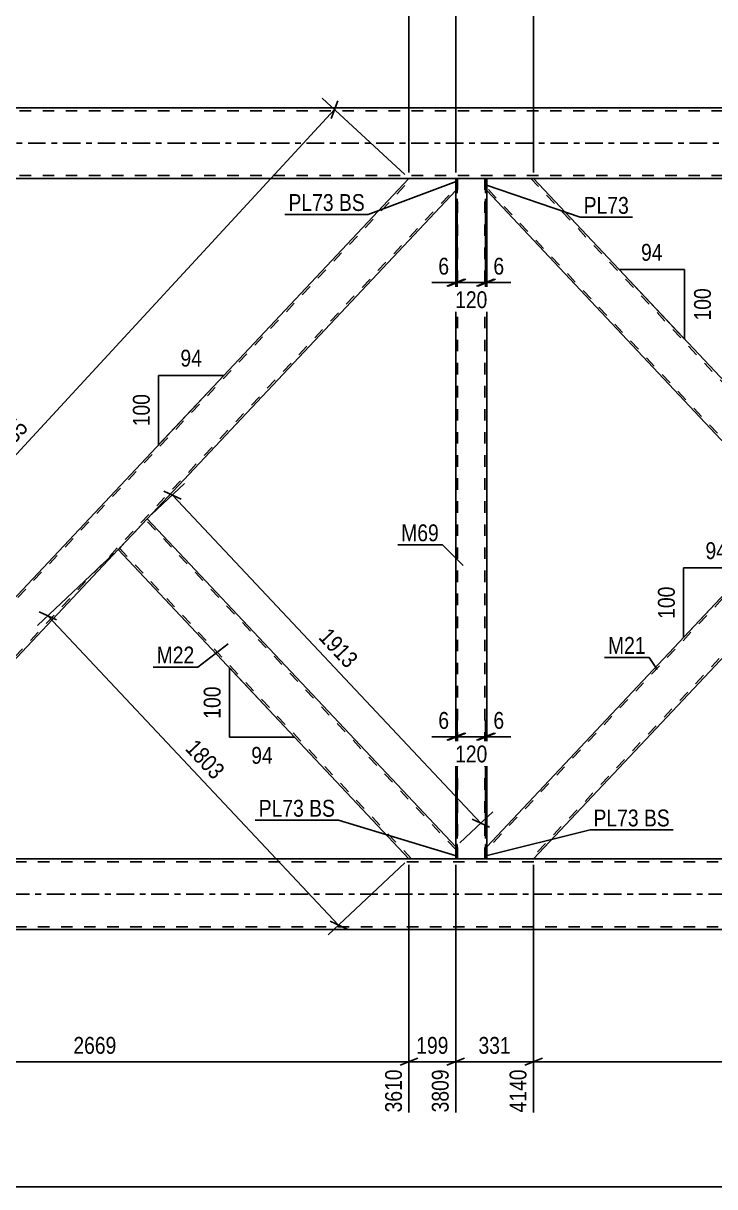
# Model space of a CAD drawing. Header units: millimetres. Extents: x -95 to 746, y -460 to 134.
# Drawn here: x 22.9 to 140.4, y -177.3 to 20.4 of the extents above; entities that cross this region are included whole.
import ezdxf

# ---------------------------------------------------------------- set-up
doc = ezdxf.new("R2010")
doc.units = ezdxf.units.MM
doc.linetypes.add('DXK_LINE_DOT2', pattern=[3.9198, 1.9599, -1.9599])
doc.linetypes.add('DXK_LINE_DOT3', pattern=[5.9187, 2.979, -0.9799, 0.9799, -0.9799])
doc.styles.add('Arial Narrow', font='ARIALN.TTF', dxfattribs={"height": 0.2})

# ---------------------------------------------------------------- blocks, each defined once
blk = doc.blocks.new('Part-389780219-1388 - 1176')
at = {"color": 2, "linetype": 'Continuous'}
for p, q in [((-18.36, -119.54), (88.42, -6)), ((96.36, -6), (88.44, -6)), ((96.36, -8.06), (43.94, -63.8)), ((-10.41, -121.6), (39, -69.05)), ((-18.36, -121.6), (-18.36, -119.54)), ((-10.44, -121.6), (-18.36, -121.6))]:
    blk.add_line(p, q, dxfattribs=at)
at = {"color": 7, "linetype": 'DXK_LINE_DOT2'}
for p, q in [((-18.36, -120.01), (88.86, -6)), ((-10.85, -121.6), (96.36, -7.6)), ((88.42, -6), (88.44, -6)), ((88.44, -6), (88.42, -6)), ((96.36, -6), (96.36, -8.06)), ((39, -69.05), (43.94, -63.8)), ((-10.41, -121.6), (-10.44, -121.6)), ((-10.44, -121.6), (-10.41, -121.6))]:
    blk.add_line(p, q, dxfattribs=at)
blk = doc.blocks.new('Part-389780219-1394 - 1176')
at = {"color": 2, "linetype": 'Continuous'}
for p, q in [((109.56, -6), (101.64, -6)), ((159, -58.55), (109.59, -6)), ((154.06, -63.8), (101.64, -8.06)), ((158.56, -59.01), (154.06, -63.8)), ((158.87, -58.68), (158.56, -59.01)), ((159, -58.55), (158.87, -58.68))]:
    blk.add_line(p, q, dxfattribs=at)
at = {"color": 7, "linetype": 'DXK_LINE_DOT2'}
for p, q in [((101.64, -6), (101.64, -6)), ((101.64, -8.06), (101.64, -6)), ((101.64, -6), (101.64, -6)), ((101.64, -6), (101.64, -6)), ((101.64, -6), (101.64, -6)), ((154.28, -63.57), (101.64, -7.6)), ((158.78, -58.78), (109.15, -6)), ((109.59, -6), (109.56, -6)), ((109.59, -6), (109.56, -6)), ((101.64, -8.06), (101.64, -8.06)), ((101.64, -8.06), (101.64, -8.06)), ((158.73, -58.83), (158.56, -59.01)), ((158.87, -58.68), (158.78, -58.78)), ((154.28, -63.57), (154.3, -63.55))]:
    blk.add_line(p, q, dxfattribs=at)
blk = doc.blocks.new('Part-389780219-1395 - 1176')
at = {"color": 7, "linetype": 'DXK_LINE_DOT2'}
for p, q in [((208.86, -6), (101.64, -120.01)), ((216.36, -7.6), (109.15, -121.6)), ((208.44, -6), (208.42, -6)), ((209.3, -6), (216.36, -6)), ((216.36, -6), (212.5, -6)), ((216.36, -6), (216.36, -8.06)), ((159, -58.55), (154.06, -63.8)), ((163.94, -63.8), (159, -69.05)), ((101.64, -121.6), (101.64, -119.54)), ((101.64, -119.54), (101.64, -119.54)), ((101.64, -121.6), (101.64, -121.6)), ((101.64, -121.6), (101.64, -121.6)), ((109.04, -121.6), (108.71, -121.6)), ((109.33, -121.6), (109.15, -121.6)), ((109.56, -121.6), (109.59, -121.6)), ((109.59, -121.6), (109.56, -121.6))]:
    blk.add_line(p, q, dxfattribs=at)
at = {"color": 2, "linetype": 'Continuous'}
for p, q in [((208.42, -6), (159, -58.55)), ((212.5, -6), (208.44, -6)), ((216.36, -8.06), (163.94, -63.8)), ((154.06, -63.8), (101.64, -119.54)), ((159, -69.05), (109.59, -121.6)), ((108.71, -121.6), (101.64, -121.6)), ((109.33, -121.6), (108.71, -121.6)), ((109.56, -121.6), (109.33, -121.6))]:
    blk.add_line(p, q, dxfattribs=at)
blk = doc.blocks.new('Part-389780219-1409 - 1176')
at = {"color": 7, "linetype": 'DXK_LINE_DOT2'}
for p, q in [((101.64, -6), (96.36, -6)), ((96.36, -8.46), (96.36, -6)), ((96.68, -121.6), (96.68, -6)), ((101.32, -121.6), (101.32, -6)), ((101.64, -8.46), (101.64, -6)), ((96.36, -121.6), (96.36, -119.14)), ((101.64, -121.6), (101.64, -119.14)), ((96.36, -121.6), (101.64, -121.6))]:
    blk.add_line(p, q, dxfattribs=at)
at = {"color": 2, "linetype": 'Continuous'}
for p, q in [((96.36, -119.14), (96.36, -8.46)), ((101.64, -119.14), (101.64, -8.46))]:
    blk.add_line(p, q, dxfattribs=at)
blk = doc.blocks.new('Part-389780219-1595 - 1176')
at = {"color": 7, "linetype": 'DXK_LINE_DOT2'}
for p, q in [((101.4, -6), (101.64, -6)), ((101.4, -6), (101.4, -8.46)), ((101.64, -6), (101.64, -8.46)), ((101.4, -8.46), (101.64, -8.46))]:
    blk.add_line(p, q, dxfattribs=at)
blk = doc.blocks.new('Part-389780219-1424 - 1176')
at = {"color": 2, "linetype": 'Continuous'}
for p, q in [((39.44, -68.59), (43.94, -63.8)), ((96.36, -119.54), (43.94, -63.8)), ((39, -69.05), (39.13, -68.92)), ((39, -69.05), (88.42, -121.6)), ((39.13, -68.92), (39.44, -68.59)), ((88.44, -121.6), (96.36, -121.6))]:
    blk.add_line(p, q, dxfattribs=at)
at = {"color": 7, "linetype": 'DXK_LINE_DOT2'}
for p, q in [((96.36, -120.01), (43.72, -64.03)), ((39.36, -68.68), (39.13, -68.92)), ((39.22, -68.82), (39.24, -68.8)), ((88.86, -121.6), (39.22, -68.82)), ((39.27, -68.77), (39.44, -68.59)), ((96.36, -121.6), (96.36, -119.54)), ((88.42, -121.6), (88.44, -121.6)), ((88.44, -121.6), (88.42, -121.6))]:
    blk.add_line(p, q, dxfattribs=at)
blk = doc.blocks.new('Part-389780219-1593 - 1176')
at = {"color": 2, "linetype": 'Continuous'}
for p, q in [((96.6, -119.14), (96.36, -119.14)), ((96.36, -119.14), (96.36, -121.6)), ((96.6, -119.14), (96.6, -121.6)), ((96.6, -121.6), (96.36, -121.6))]:
    blk.add_line(p, q, dxfattribs=at)
blk = doc.blocks.new('Part-389780219-1493 - 1176')
at = {"color": 2, "linetype": 'Continuous'}
for p, q in [((217, 6), (0, 6)), ((88.44, -6), (0, -6)), ((101.4, -6), (96.6, -6)), ((208.44, -6), (109.56, -6))]:
    blk.add_line(p, q, dxfattribs=at)
at = {"color": 7, "linetype": 'DXK_LINE_DOT2'}
for p, q in [((718, 5.52), (0, 5.52)), ((718, -5.52), (0, -5.52)), ((96.6, -6), (88.44, -6)), ((109.56, -6), (101.4, -6))]:
    blk.add_line(p, q, dxfattribs=at)
at = {"color": 7, "linetype": 'DXK_LINE_DOT3'}
blk.add_line((0, 0), (718, 0), dxfattribs=at)
blk = doc.blocks.new('Part-389780219-1494 - 1176')
at = {"color": 7, "linetype": 'DXK_LINE_DOT2'}
for p, q in [((678, -122.08), (-56, -122.08)), ((678, -121.6), (-18.36, -121.6)), ((96.6, -121.6), (88.44, -121.6)), ((109.56, -121.6), (101.4, -121.6)), ((678, -133.12), (-56, -133.12)), ((678, -133.6), (-36.75, -133.6))]:
    blk.add_line(p, q, dxfattribs=at)
at = {"color": 2, "linetype": 'Continuous'}
for p, q in [((88.44, -121.6), (-10.44, -121.6)), ((101.4, -121.6), (96.6, -121.6)), ((208.44, -121.6), (109.56, -121.6)), ((212.5, -133.6), (-8.84, -133.6))]:
    blk.add_line(p, q, dxfattribs=at)
at = {"color": 7, "linetype": 'DXK_LINE_DOT3'}
blk.add_line((-56, -127.6), (678, -127.6), dxfattribs=at)
blk = doc.blocks.new('Part-389780219-1591 - 1176')
at = {"color": 7, "linetype": 'DXK_LINE_DOT2'}
for p, q in [((101.4, -121.6), (101.4, -119.14)), ((101.64, -119.14), (101.4, -119.14)), ((101.64, -121.6), (101.64, -119.14)), ((101.64, -121.6), (101.4, -121.6))]:
    blk.add_line(p, q, dxfattribs=at)
blk = doc.blocks.new('Part-389780219-1592 - 1176')
at = {"color": 2, "linetype": 'Continuous'}
for p, q in [((101.64, -119.14), (101.4, -119.14)), ((101.4, -119.14), (101.4, -121.6)), ((101.64, -119.14), (101.64, -121.6)), ((101.64, -121.6), (101.4, -121.6))]:
    blk.add_line(p, q, dxfattribs=at)
blk = doc.blocks.new('Part-389780219-1594 - 1176')
at = {"color": 7, "linetype": 'DXK_LINE_DOT2'}
for p, q in [((96.36, -121.6), (96.36, -119.14)), ((96.6, -119.14), (96.36, -119.14)), ((96.6, -121.6), (96.6, -119.14)), ((96.6, -121.6), (96.36, -121.6))]:
    blk.add_line(p, q, dxfattribs=at)
blk = doc.blocks.new('Part-389780219-1596 - 1176')
at = {"color": 2, "linetype": 'Continuous'}
for p, q in [((101.64, -6), (101.4, -6)), ((101.4, -6), (101.4, -8.46)), ((101.64, -8.46), (101.64, -6)), ((101.4, -8.46), (101.64, -8.46))]:
    blk.add_line(p, q, dxfattribs=at)
blk = doc.blocks.new('Part-389780219-1597 - 1176')
at = {"color": 2, "linetype": 'Continuous'}
for p, q in [((96.6, -6), (96.36, -6)), ((96.36, -6), (96.36, -8.46)), ((96.6, -8.46), (96.6, -6)), ((96.36, -8.46), (96.6, -8.46))]:
    blk.add_line(p, q, dxfattribs=at)
blk = doc.blocks.new('Part-389780219-1598 - 1176')
at = {"color": 7, "linetype": 'DXK_LINE_DOT2'}
for p, q in [((96.36, -6), (96.6, -6)), ((96.36, -6), (96.36, -8.46)), ((96.6, -6), (96.6, -8.46)), ((96.36, -8.46), (96.6, -8.46))]:
    blk.add_line(p, q, dxfattribs=at)
blk = doc.blocks.new('AngleDimension-389780219-20881 - 1176')
at = {"color": 7, "linetype": 'Continuous'}
for p, q in [((135.1, -72.16), (146.19, -72.16)), ((135.1, -83.96), (146.19, -72.16)), ((135.1, -83.96), (135.1, -72.16)), ((145.82, -72.56), (146.19, -72.16))]:
    blk.add_line(p, q, dxfattribs=at)
at = {"color": 0}
for points in [[(143.07, -71.26), (143.07, -67.06), (138.22, -67.06), (138.22, -71.26)], [(134.2, -74.72), (130, -74.72), (130, -81.41), (134.2, -81.41)]]:
    blk.add_wipeout(points, dxfattribs=at)
at = {"color": 3, "style": 'Arial Narrow'}
blk.add_text('94', height=2.863, dxfattribs=at).set_placement((138.82, -70.66))
blk.add_text('100', height=2.863, rotation=90.0002, dxfattribs=at).set_placement((133.6, -80.81))
blk = doc.blocks.new('StraightDimension-389780219-20391 - 1176')
at = {"color": 7, "linetype": 'Continuous'}
for p, q in [((96.36, -118.14), (96.36, -98)), ((96.6, -118.14), (96.6, -98)), ((94.86, -101.45), (97.86, -100.25)), ((98.1, -100.25), (95.1, -101.45)), ((96.36, -100.85), (96.6, -100.85))]:
    blk.add_line(p, q, dxfattribs=at)
at = {"color": 0}
blk.add_wipeout([(95.84, -100.1), (95.84, -95.9), (92.81, -95.9), (92.81, -100.1)], dxfattribs=at)
at = {"color": 7, "linetype": 'Continuous'}
blk.add_line((96.36, -100.85), (92.28, -100.85), dxfattribs=at)
blk.add_line((96.36, -100.85), (92.28, -100.85), dxfattribs=at)
at = {"color": 3, "style": 'Arial Narrow'}
blk.add_text('6', height=2.86, dxfattribs=at).set_placement((93.41, -99.5))
blk = doc.blocks.new('StraightDimension-389780219-20449 - 1176')
at = {"color": 7, "linetype": 'Continuous'}
for p, q in [((38.27, -69.74), (25.3, -81.94)), ((28.51, -80.98), (25.58, -79.62)), ((27.05, -80.3), (76.46, -132.84)), ((87.69, -122.29), (74.71, -134.49)), ((75, -132.16), (77.93, -133.52))]:
    blk.add_line(p, q, dxfattribs=at)
at = {"color": 0}
blk.add_wipeout([(55.22, -109.16), (58.28, -106.28), (52.44, -100.08), (49.38, -102.96)], dxfattribs=at)
at = {"color": 3, "style": 'Arial Narrow'}
blk.add_text('1803', height=2.863, rotation=-46.7591, dxfattribs=at).set_placement((50.23, -102.98))
blk = doc.blocks.new('StraightDimension-389780219-29133 - 1176')
at = {"color": 7, "linetype": 'Continuous'}
for p, q in [((96.36, -5), (96.36, 38.36)), ((88.42, -5), (88.42, 33.86)), ((86.92, 24.65), (89.92, 25.85)), ((97.86, 25.85), (94.86, 24.65)), ((88.42, 25.25), (96.36, 25.25))]:
    blk.add_line(p, q, dxfattribs=at)
at = {"color": 0}
blk.add_wipeout([(95.73, 26), (95.73, 30.2), (89.05, 30.2), (89.05, 26)], dxfattribs=at)
at = {"color": 0, "linetype": 'Continuous'}
blk.add_wipeout([(95.76, 38.96), (91.56, 38.96), (91.56, 30.45), (95.76, 30.45)], dxfattribs=at)
at = {"color": 3, "linetype": 'Continuous', "style": 'Arial Narrow'}
blk.add_text('2409', height=2.863, rotation=90.0002, dxfattribs=at).set_placement((95.16, 31.05))
at = {"color": 3, "style": 'Arial Narrow'}
blk.add_text('199', height=2.863, dxfattribs=at).set_placement((89.65, 26.6))
blk = doc.blocks.new('StraightDimension-389780219-21369 - 1176')
at = {"color": 7, "linetype": 'Continuous'}
blk.add_line((-57, -177.3), (719, -177.3), dxfattribs=at)
blk = doc.blocks.new('StraightDimension-389780219-20259 - 1176')
at = {"color": 7, "linetype": 'Continuous'}
for p, q in [((101.4, -9.46), (101.4, -26.08)), ((101.64, -9.46), (101.64, -26.08)), ((99.9, -24.28), (102.9, -23.08)), ((103.14, -23.08), (100.14, -24.28)), ((101.4, -23.68), (101.64, -23.68))]:
    blk.add_line(p, q, dxfattribs=at)
at = {"color": 0}
blk.add_wipeout([(105.2, -22.93), (105.2, -18.73), (102.17, -18.73), (102.17, -22.93)], dxfattribs=at)
at = {"color": 7, "linetype": 'Continuous'}
blk.add_line((101.64, -23.68), (105.72, -23.68), dxfattribs=at)
blk.add_line((101.64, -23.68), (105.72, -23.68), dxfattribs=at)
at = {"color": 3, "style": 'Arial Narrow'}
blk.add_text('6', height=2.86, dxfattribs=at).set_placement((102.77, -22.33))
blk = doc.blocks.new('StraightDimension-389780219-20261 - 1176')
at = {"color": 7, "linetype": 'Continuous'}
for p, q in [((96.36, -9.46), (96.36, -26.08)), ((96.6, -9.46), (96.6, -26.08)), ((94.86, -24.28), (97.86, -23.08)), ((98.1, -23.08), (95.1, -24.28)), ((96.36, -23.68), (96.6, -23.68))]:
    blk.add_line(p, q, dxfattribs=at)
at = {"color": 0}
blk.add_wipeout([(95.84, -22.93), (95.84, -18.73), (92.81, -18.73), (92.81, -22.93)], dxfattribs=at)
at = {"color": 7, "linetype": 'Continuous'}
blk.add_line((96.36, -23.68), (92.28, -23.68), dxfattribs=at)
blk.add_line((96.36, -23.68), (92.28, -23.68), dxfattribs=at)
at = {"color": 3, "style": 'Arial Narrow'}
blk.add_text('6', height=2.86, dxfattribs=at).set_placement((93.41, -22.33))
blk = doc.blocks.new('StraightDimension-389780219-20260 - 1176')
at = {"color": 7, "linetype": 'Continuous'}
for p, q in [((96.6, -9.46), (96.6, -26.53)), ((101.4, -9.46), (101.4, -26.53)), ((95.1, -24.28), (98.1, -23.08)), ((96.6, -23.68), (101.4, -23.68)), ((102.9, -23.08), (99.9, -24.28))]:
    blk.add_line(p, q, dxfattribs=at)
at = {"color": 0}
blk.add_wipeout([(102.34, -28.63), (102.34, -24.43), (95.66, -24.43), (95.66, -28.63)], dxfattribs=at)
at = {"color": 3, "style": 'Arial Narrow'}
blk.add_text('120', height=2.863, dxfattribs=at).set_placement((96.26, -28.03))
blk = doc.blocks.new('AngleDimension-389780219-20190 - 1176')
at = {"color": 7, "linetype": 'Continuous'}
for p, q in [((45.85, -39.46), (56.95, -39.46)), ((45.85, -51.26), (56.95, -39.46)), ((45.85, -51.26), (45.85, -39.46)), ((50.98, -45.81), (56.95, -39.46))]:
    blk.add_line(p, q, dxfattribs=at)
at = {"color": 0}
for points in [[(53.83, -38.56), (53.83, -34.36), (48.97, -34.36), (48.97, -38.56)], [(44.95, -42.02), (40.75, -42.02), (40.75, -48.7), (44.95, -48.7)]]:
    blk.add_wipeout(points, dxfattribs=at)
at = {"color": 3, "style": 'Arial Narrow'}
blk.add_text('94', height=2.863, dxfattribs=at).set_placement((49.57, -37.96))
blk.add_text('100', height=2.863, rotation=90.0002, dxfattribs=at).set_placement((44.35, -48.1))
blk = doc.blocks.new('StraightDimension-389780219-20027 - 1176')
at = {"color": 7, "linetype": 'Continuous'}
for p, q in [((87.7, -5.32), (73.66, 7.65)), ((75.18, 4.21), (76.33, 7.22)), ((-31.04, -109.88), (75.76, 5.72)), ((-19.09, -120.92), (-33.13, -107.95)), ((-30.46, -108.38), (-31.62, -111.39))]:
    blk.add_line(p, q, dxfattribs=at)
at = {"color": 0}
blk.add_wipeout([(24.7, -48.45), (21.61, -45.6), (15.83, -51.85), (18.92, -54.7)], dxfattribs=at)
at = {"color": 3, "style": 'Arial Narrow'}
blk.add_text('3935', height=2.863, rotation=47.269, dxfattribs=at).set_placement((18.89, -53.85))
blk = doc.blocks.new('StraightDimension-389780219-20241 - 1176')
at = {"color": 7, "linetype": 'Continuous'}
for p, q in [((44.67, -63.11), (50.28, -57.84)), ((49.67, -60.47), (46.74, -59.11)), ((48.21, -59.79), (100.62, -115.53)), ((97.09, -118.85), (102.7, -113.58)), ((99.16, -114.85), (102.09, -116.21))]:
    blk.add_line(p, q, dxfattribs=at)
at = {"color": 0}
blk.add_wipeout([(77.88, -90.25), (80.94, -87.37), (75.11, -81.17), (72.05, -84.05)], dxfattribs=at)
at = {"color": 3, "style": 'Arial Narrow'}
blk.add_text('1913', height=2.863, rotation=-46.7591, dxfattribs=at).set_placement((72.89, -84.07))
blk = doc.blocks.new('StraightDimension-389780219-20389 - 1176')
at = {"color": 7, "linetype": 'Continuous'}
for p, q in [((101.4, -118.14), (101.4, -98)), ((101.64, -118.14), (101.64, -98)), ((99.9, -101.45), (102.9, -100.25)), ((103.14, -100.25), (100.14, -101.45)), ((101.4, -100.85), (101.64, -100.85))]:
    blk.add_line(p, q, dxfattribs=at)
at = {"color": 0}
blk.add_wipeout([(105.2, -100.1), (105.2, -95.9), (102.17, -95.9), (102.17, -100.1)], dxfattribs=at)
at = {"color": 7, "linetype": 'Continuous'}
blk.add_line((101.64, -100.85), (105.72, -100.85), dxfattribs=at)
blk.add_line((101.64, -100.85), (105.72, -100.85), dxfattribs=at)
at = {"color": 3, "style": 'Arial Narrow'}
blk.add_text('6', height=2.86, dxfattribs=at).set_placement((102.77, -99.5))
blk = doc.blocks.new('StraightDimension-389780219-20390 - 1176')
at = {"color": 7, "linetype": 'Continuous'}
for p, q in [((96.6, -118.14), (96.6, -98.45)), ((101.4, -118.14), (101.4, -98.45)), ((95.1, -101.45), (98.1, -100.25)), ((102.9, -100.25), (99.9, -101.45)), ((96.6, -100.85), (101.4, -100.85))]:
    blk.add_line(p, q, dxfattribs=at)
at = {"color": 0}
blk.add_wipeout([(102.34, -105.8), (102.34, -101.6), (95.66, -101.6), (95.66, -105.8)], dxfattribs=at)
at = {"color": 3, "style": 'Arial Narrow'}
blk.add_text('120', height=2.863, dxfattribs=at).set_placement((96.26, -105.2))
blk = doc.blocks.new('AngleDimension-389780219-20433 - 1176')
at = {"color": 7, "linetype": 'Continuous'}
for p, q in [((57.89, -89.14), (68.98, -100.94)), ((57.89, -89.14), (57.89, -100.94)), ((57.89, -100.94), (68.98, -100.94)), ((68.97, -100.92), (68.98, -100.94))]:
    blk.add_line(p, q, dxfattribs=at)
at = {"color": 0}
for points in [[(56.99, -91.69), (52.79, -91.69), (52.79, -98.38), (56.99, -98.38)], [(65.86, -106.04), (65.86, -101.84), (61.01, -101.84), (61.01, -106.04)]]:
    blk.add_wipeout(points, dxfattribs=at)
at = {"color": 3, "style": 'Arial Narrow'}
blk.add_text('100', height=2.863, rotation=90.0002, dxfattribs=at).set_placement((56.39, -97.78))
blk.add_text('94', height=2.863, dxfattribs=at).set_placement((61.61, -105.44))
blk = doc.blocks.new('AngleDimension-389780219-20865 - 1176')
at = {"color": 7, "linetype": 'Continuous'}
for p, q in [((128.18, -25.77), (124.15, -21.48)), ((135.24, -21.48), (124.15, -21.48)), ((135.24, -33.28), (124.15, -21.48)), ((135.24, -33.28), (135.24, -21.48))]:
    blk.add_line(p, q, dxfattribs=at)
at = {"color": 0}
for points in [[(132.12, -20.58), (132.12, -16.38), (127.27, -16.38), (127.27, -20.58)], [(140.34, -24.04), (136.14, -24.04), (136.14, -30.73), (140.34, -30.73)]]:
    blk.add_wipeout(points, dxfattribs=at)
at = {"color": 3, "style": 'Arial Narrow'}
blk.add_text('94', height=2.863, dxfattribs=at).set_placement((127.87, -19.98))
blk.add_text('100', height=2.863, rotation=90.0002, dxfattribs=at).set_placement((139.74, -30.13))
blk = doc.blocks.new('StraightDimension-389780219-24866 - 1176')
at = {"color": 7, "linetype": 'Continuous'}
for p, q in [((109.59, -122.6), (109.59, -164.67)), ((208.42, -122.6), (208.42, -164.67)), ((111.09, -155.46), (108.09, -156.66)), ((109.59, -156.06), (208.42, -156.06)), ((206.92, -156.66), (209.92, -155.46))]:
    blk.add_line(p, q, dxfattribs=at)
at = {"color": 0}
blk.add_wipeout([(163.26, -155.31), (163.26, -151.11), (154.74, -151.11), (154.74, -155.31)], dxfattribs=at)
at = {"color": 0, "linetype": 'Continuous'}
blk.add_wipeout([(207.82, -156.76), (203.62, -156.76), (203.62, -165.27), (207.82, -165.27)], dxfattribs=at)
at = {"color": 3, "style": 'Arial Narrow'}
blk.add_text('2471', height=2.863, dxfattribs=at).set_placement((155.34, -154.71))
at = {"color": 3, "linetype": 'Continuous', "style": 'Arial Narrow'}
blk.add_text('6610', height=2.863, rotation=90.0002, dxfattribs=at).set_placement((207.22, -164.67))
blk = doc.blocks.new('StraightDimension-389780219-24867 - 1176')
at = {"color": 7, "linetype": 'Continuous'}
for p, q in [((96.36, -122.6), (96.36, -164.67)), ((109.59, -122.6), (109.59, -164.67)), ((97.86, -155.46), (94.86, -156.66)), ((96.36, -156.06), (109.59, -156.06)), ((108.09, -156.66), (111.09, -155.46))]:
    blk.add_line(p, q, dxfattribs=at)
at = {"color": 0}
blk.add_wipeout([(106.32, -155.31), (106.32, -151.11), (99.63, -151.11), (99.63, -155.31)], dxfattribs=at)
at = {"color": 0, "linetype": 'Continuous'}
blk.add_wipeout([(108.99, -156.76), (104.79, -156.76), (104.79, -165.27), (108.99, -165.27)], dxfattribs=at)
at = {"color": 3, "style": 'Arial Narrow'}
blk.add_text('331', height=2.863, dxfattribs=at).set_placement((100.23, -154.71))
at = {"color": 3, "linetype": 'Continuous', "style": 'Arial Narrow'}
blk.add_text('4140', height=2.863, rotation=90.0002, dxfattribs=at).set_placement((108.39, -164.67))
blk = doc.blocks.new('StraightDimension-389780219-24868 - 1176')
at = {"color": 7, "linetype": 'Continuous'}
for p, q in [((88.42, -122.6), (88.42, -164.67)), ((96.36, -122.6), (96.36, -164.67)), ((86.92, -156.66), (89.92, -155.46)), ((88.42, -156.06), (96.36, -156.06)), ((97.86, -155.46), (94.86, -156.66))]:
    blk.add_line(p, q, dxfattribs=at)
at = {"color": 0}
blk.add_wipeout([(95.73, -155.31), (95.73, -151.11), (89.05, -151.11), (89.05, -155.31)], dxfattribs=at)
at = {"color": 0, "linetype": 'Continuous'}
blk.add_wipeout([(95.76, -156.76), (91.56, -156.76), (91.56, -165.27), (95.76, -165.27)], dxfattribs=at)
at = {"color": 3, "style": 'Arial Narrow'}
blk.add_text('199', height=2.863, dxfattribs=at).set_placement((89.65, -154.71))
at = {"color": 3, "linetype": 'Continuous', "style": 'Arial Narrow'}
blk.add_text('3809', height=2.863, rotation=90.0002, dxfattribs=at).set_placement((95.16, -164.67))
blk = doc.blocks.new('StraightDimension-389780219-24869 - 1176')
at = {"color": 7, "linetype": 'Continuous'}
for p, q in [((-18.36, -122.6), (-18.36, -162.84)), ((88.42, -122.6), (88.42, -164.67)), ((-16.86, -155.46), (-19.86, -156.66)), ((-18.36, -156.06), (88.42, -156.06)), ((86.92, -156.66), (89.92, -155.46))]:
    blk.add_line(p, q, dxfattribs=at)
at = {"color": 0}
blk.add_wipeout([(39.28, -155.31), (39.28, -151.11), (30.77, -151.11), (30.77, -155.31)], dxfattribs=at)
at = {"color": 0, "linetype": 'Continuous'}
blk.add_wipeout([(87.82, -156.76), (83.62, -156.76), (83.62, -165.27), (87.82, -165.27)], dxfattribs=at)
at = {"color": 3, "style": 'Arial Narrow'}
blk.add_text('2669', height=2.863, dxfattribs=at).set_placement((31.37, -154.71))
at = {"color": 3, "linetype": 'Continuous', "style": 'Arial Narrow'}
blk.add_text('3610', height=2.863, rotation=90.0002, dxfattribs=at).set_placement((87.22, -164.67))
blk = doc.blocks.new('StraightDimension-389780219-29131 - 1176')
at = {"color": 7, "linetype": 'Continuous'}
for p, q in [((109.59, -5), (109.59, 38.36)), ((208.42, -5), (208.42, 33.86)), ((111.09, 25.85), (108.09, 24.65)), ((206.92, 24.65), (209.92, 25.85)), ((109.59, 25.25), (208.42, 25.25))]:
    blk.add_line(p, q, dxfattribs=at)
at = {"color": 0, "linetype": 'Continuous'}
blk.add_wipeout([(207.82, 34.46), (203.62, 34.46), (203.62, 25.95), (207.82, 25.95)], dxfattribs=at)
at = {"color": 0}
blk.add_wipeout([(163.26, 26), (163.26, 30.2), (154.74, 30.2), (154.74, 26)], dxfattribs=at)
at = {"color": 3, "linetype": 'Continuous', "style": 'Arial Narrow'}
blk.add_text('5210', height=2.863, rotation=90.0002, dxfattribs=at).set_placement((207.22, 26.55))
at = {"color": 3, "style": 'Arial Narrow'}
blk.add_text('2471', height=2.863, dxfattribs=at).set_placement((155.34, 26.6))
blk = doc.blocks.new('StraightDimension-389780219-29132 - 1176')
at = {"color": 7, "linetype": 'Continuous'}
for p, q in [((96.36, -5), (96.36, 38.36)), ((109.59, -5), (109.59, 38.36)), ((97.86, 25.85), (94.86, 24.65)), ((108.09, 24.65), (111.09, 25.85)), ((96.36, 25.25), (109.59, 25.25))]:
    blk.add_line(p, q, dxfattribs=at)
at = {"color": 0}
blk.add_wipeout([(106.32, 26), (106.32, 30.2), (99.63, 30.2), (99.63, 26)], dxfattribs=at)
at = {"color": 0, "linetype": 'Continuous'}
blk.add_wipeout([(108.99, 38.96), (104.79, 38.96), (104.79, 30.45), (108.99, 30.45)], dxfattribs=at)
at = {"color": 3, "linetype": 'Continuous', "style": 'Arial Narrow'}
blk.add_text('2740', height=2.863, rotation=90.0002, dxfattribs=at).set_placement((108.39, 31.05))
at = {"color": 3, "style": 'Arial Narrow'}
blk.add_text('331', height=2.863, dxfattribs=at).set_placement((100.23, 26.6))
blk = doc.blocks.new('StraightDimension-389780219-29134 - 1176')
at = {"color": 7, "linetype": 'Continuous'}
for p, q in [((88.42, -5), (88.42, 33.86)), ((0, 7), (0, 28.37)), ((1.5, 25.85), (-1.5, 24.65)), ((86.92, 24.65), (89.92, 25.85)), ((0, 25.25), (88.42, 25.25))]:
    blk.add_line(p, q, dxfattribs=at)
at = {"color": 0, "linetype": 'Continuous'}
for points in [[(87.82, 34.46), (83.62, 34.46), (83.62, 25.95), (87.82, 25.95)], [(-0.6, 28.97), (-4.8, 28.97), (-4.8, 25.95), (-0.6, 25.95)]]:
    blk.add_wipeout(points, dxfattribs=at)
at = {"color": 0}
blk.add_wipeout([(48.46, 26), (48.46, 30.2), (39.95, 30.2), (39.95, 26)], dxfattribs=at)
at = {"color": 3, "linetype": 'Continuous', "style": 'Arial Narrow'}
for s, height, p in [('2210', 2.863, (87.22, 26.55)), ('0', 2.86, (-1.2, 26.55))]:
    blk.add_text(s, height=height, rotation=90.0002, dxfattribs=at).set_placement(p)
at = {"color": 3, "style": 'Arial Narrow'}
blk.add_text('2210', height=2.863, dxfattribs=at).set_placement((40.55, 26.6))
blk = doc.blocks.new('Mark-389780219-20086 - 1176')
at = {"color": 0}
blk.add_wipeout([(93.5, -67.63), (93.5, -64.63), (87.1, -64.63), (87.1, -67.63)], dxfattribs=at)
blk.add_wipeout([(93.5, -67.63), (93.5, -64.63), (87.1, -64.63), (87.1, -67.63)], dxfattribs=at)
at = {"color": 30, "linetype": 'Continuous'}
for p in [(86.5, -68.23), (97.63, -71.77)]:
    blk.add_line(p, (94.1, -68.23), dxfattribs=at)
at = {"color": 3, "style": 'Arial Narrow'}
blk.add_text('M69', height=2.863, dxfattribs=at).set_placement((87.1, -67.63))
blk = doc.blocks.new('MarkSet-389780219-50691 - 1176')
at = {"color": 0}
blk.add_wipeout([(70.55, -114.43), (70.55, -111.43), (62.88, -111.43), (62.88, -114.43)], dxfattribs=at)
blk.add_wipeout([(70.55, -114.43), (70.55, -111.43), (62.88, -111.43), (62.88, -114.43)], dxfattribs=at)
at = {"color": 3, "style": 'Arial Narrow'}
blk.add_text('PL73', height=2.863, dxfattribs=at).set_placement((62.88, -114.43))
at = {"color": 0}
blk.add_wipeout([(75.83, -114.43), (75.83, -111.43), (71.45, -111.43), (71.45, -114.43)], dxfattribs=at)
blk.add_wipeout([(75.83, -114.43), (75.83, -111.43), (71.45, -111.43), (71.45, -114.43)], dxfattribs=at)
at = {"color": 30, "linetype": 'Continuous'}
for p in [(62.28, -115.03), (96.42, -121.1)]:
    blk.add_line(p, (76.43, -115.03), dxfattribs=at)
at = {"color": 3, "style": 'Arial Narrow'}
blk.add_text('BS', height=2.863, dxfattribs=at).set_placement((71.45, -114.43))
blk = doc.blocks.new('Mark-389780219-20059 - 1176')
at = {"color": 0}
blk.add_wipeout([(128.65, -86.76), (128.65, -83.76), (122.25, -83.76), (122.25, -86.76)], dxfattribs=at)
blk.add_wipeout([(128.65, -86.76), (128.65, -83.76), (122.25, -83.76), (122.25, -86.76)], dxfattribs=at)
at = {"color": 30, "linetype": 'Continuous'}
for p in [(121.65, -87.36), (130.62, -89.43)]:
    blk.add_line(p, (129.25, -87.36), dxfattribs=at)
at = {"color": 3, "style": 'Arial Narrow'}
blk.add_text('M21', height=2.863, dxfattribs=at).set_placement((122.25, -86.76))
blk = doc.blocks.new('Mark-389780219-20101 - 1176')
at = {"color": 0}
blk.add_wipeout([(51.92, -88.4), (51.92, -85.4), (45.53, -85.4), (45.53, -88.4)], dxfattribs=at)
blk.add_wipeout([(51.92, -88.4), (51.92, -85.4), (45.53, -85.4), (45.53, -88.4)], dxfattribs=at)
at = {"color": 30, "linetype": 'Continuous'}
for p in [(57.71, -85.05), (44.93, -89)]:
    blk.add_line(p, (52.52, -89), dxfattribs=at)
at = {"color": 3, "style": 'Arial Narrow'}
blk.add_text('M22', height=2.863, dxfattribs=at).set_placement((45.53, -88.4))
blk = doc.blocks.new('MarkSet-389780219-50706 - 1176')
at = {"color": 0}
blk.add_wipeout([(127.46, -116.08), (127.46, -113.08), (119.79, -113.08), (119.79, -116.08)], dxfattribs=at)
blk.add_wipeout([(127.46, -116.08), (127.46, -113.08), (119.79, -113.08), (119.79, -116.08)], dxfattribs=at)
at = {"color": 30, "linetype": 'Continuous'}
blk.add_line((101.46, -121.1), (119.19, -116.68), dxfattribs=at)
at = {"color": 3, "style": 'Arial Narrow'}
blk.add_text('PL73', height=2.863, dxfattribs=at).set_placement((119.79, -116.08))
at = {"color": 0}
blk.add_wipeout([(132.74, -116.08), (132.74, -113.08), (128.36, -113.08), (128.36, -116.08)], dxfattribs=at)
blk.add_wipeout([(132.74, -116.08), (132.74, -113.08), (128.36, -113.08), (128.36, -116.08)], dxfattribs=at)
at = {"color": 30, "linetype": 'Continuous'}
blk.add_line((119.19, -116.68), (133.34, -116.68), dxfattribs=at)
at = {"color": 3, "style": 'Arial Narrow'}
blk.add_text('BS', height=2.863, dxfattribs=at).set_placement((128.36, -116.08))
blk = doc.blocks.new('MarkSet-389780219-50721 - 1176')
at = {"color": 0}
blk.add_wipeout([(75.62, -11.52), (75.62, -8.52), (67.94, -8.52), (67.94, -11.52)], dxfattribs=at)
blk.add_wipeout([(75.62, -11.52), (75.62, -8.52), (67.94, -8.52), (67.94, -11.52)], dxfattribs=at)
at = {"color": 3, "style": 'Arial Narrow'}
blk.add_text('PL73', height=2.863, dxfattribs=at).set_placement((67.94, -11.52))
at = {"color": 0}
blk.add_wipeout([(80.9, -11.52), (80.9, -8.52), (76.52, -8.52), (76.52, -11.52)], dxfattribs=at)
blk.add_wipeout([(80.9, -11.52), (80.9, -8.52), (76.52, -8.52), (76.52, -11.52)], dxfattribs=at)
at = {"color": 30, "linetype": 'Continuous'}
for p in [(96.42, -6.5), (67.34, -12.12)]:
    blk.add_line(p, (81.5, -12.12), dxfattribs=at)
at = {"color": 3, "style": 'Arial Narrow'}
blk.add_text('BS', height=2.863, dxfattribs=at).set_placement((76.52, -11.52))
blk = doc.blocks.new('Mark-389780219-50730 - 1176')
at = {"color": 0}
blk.add_wipeout([(125.79, -12), (125.79, -9), (118.12, -9), (118.12, -12)], dxfattribs=at)
blk.add_wipeout([(125.79, -12), (125.79, -9), (118.12, -9), (118.12, -12)], dxfattribs=at)
at = {"color": 30, "linetype": 'Continuous'}
for p, q in [((101.6, -7.15), (117.52, -12.6)), ((117.52, -12.6), (126.39, -12.6))]:
    blk.add_line(p, q, dxfattribs=at)
at = {"color": 3, "style": 'Arial Narrow'}
blk.add_text('PL73', height=2.863, dxfattribs=at).set_placement((118.12, -12))

msp = doc.modelspace()

# ---------------------------------------------------------------- block references
for name in ['Part-389780219-1493 - 1176', 'Part-389780219-1388 - 1176', 'Part-389780219-1409 - 1176', 'Part-389780219-1597 - 1176', 'Part-389780219-1598 - 1176', 'Part-389780219-1595 - 1176', 'Part-389780219-1596 - 1176', 'Part-389780219-1394 - 1176', 'Part-389780219-1395 - 1176', 'Part-389780219-1424 - 1176', 'Part-389780219-1593 - 1176', 'Part-389780219-1594 - 1176', 'Part-389780219-1591 - 1176', 'Part-389780219-1592 - 1176', 'Part-389780219-1494 - 1176']:
    msp.add_blockref(name, (0, 0))

# ---------------------------------------------------------------- next in the draw order: block references
for name in ['StraightDimension-389780219-29133 - 1176', 'StraightDimension-389780219-29131 - 1176', 'AngleDimension-389780219-20881 - 1176', 'StraightDimension-389780219-20449 - 1176', 'StraightDimension-389780219-20391 - 1176']:
    msp.add_blockref(name, (0, 0))

# ---------------------------------------------------------------- next in the draw order: block references
for name in ['StraightDimension-389780219-29132 - 1176', 'StraightDimension-389780219-21369 - 1176']:
    msp.add_blockref(name, (0, 0))

# ---------------------------------------------------------------- next in the draw order: block references
for name in ['StraightDimension-389780219-20261 - 1176', 'StraightDimension-389780219-20259 - 1176', 'AngleDimension-389780219-20865 - 1176', 'AngleDimension-389780219-20190 - 1176', 'Mark-389780219-20059 - 1176', 'StraightDimension-389780219-24866 - 1176']:
    msp.add_blockref(name, (0, 0))

# ---------------------------------------------------------------- next in the draw order: block references
for name in ['StraightDimension-389780219-20027 - 1176', 'StraightDimension-389780219-20260 - 1176', 'StraightDimension-389780219-24867 - 1176']:
    msp.add_blockref(name, (0, 0))

# ---------------------------------------------------------------- next in the draw order: block references
for name in ['StraightDimension-389780219-29134 - 1176', 'MarkSet-389780219-50721 - 1176', 'Mark-389780219-50730 - 1176', 'StraightDimension-389780219-20241 - 1176', 'StraightDimension-389780219-24868 - 1176']:
    msp.add_blockref(name, (0, 0))

# ---------------------------------------------------------------- next in the draw order: block references
for name in ['Mark-389780219-20086 - 1176', 'AngleDimension-389780219-20433 - 1176', 'StraightDimension-389780219-20389 - 1176', 'StraightDimension-389780219-24869 - 1176']:
    msp.add_blockref(name, (0, 0))

# ---------------------------------------------------------------- next in the draw order: block references
for name in ['Mark-389780219-20101 - 1176', 'StraightDimension-389780219-20390 - 1176']:
    msp.add_blockref(name, (0, 0))

# ---------------------------------------------------------------- next in the draw order: block references
for name in ['MarkSet-389780219-50691 - 1176', 'MarkSet-389780219-50706 - 1176']:
    msp.add_blockref(name, (0, 0))

doc.saveas('drawing.dxf')
